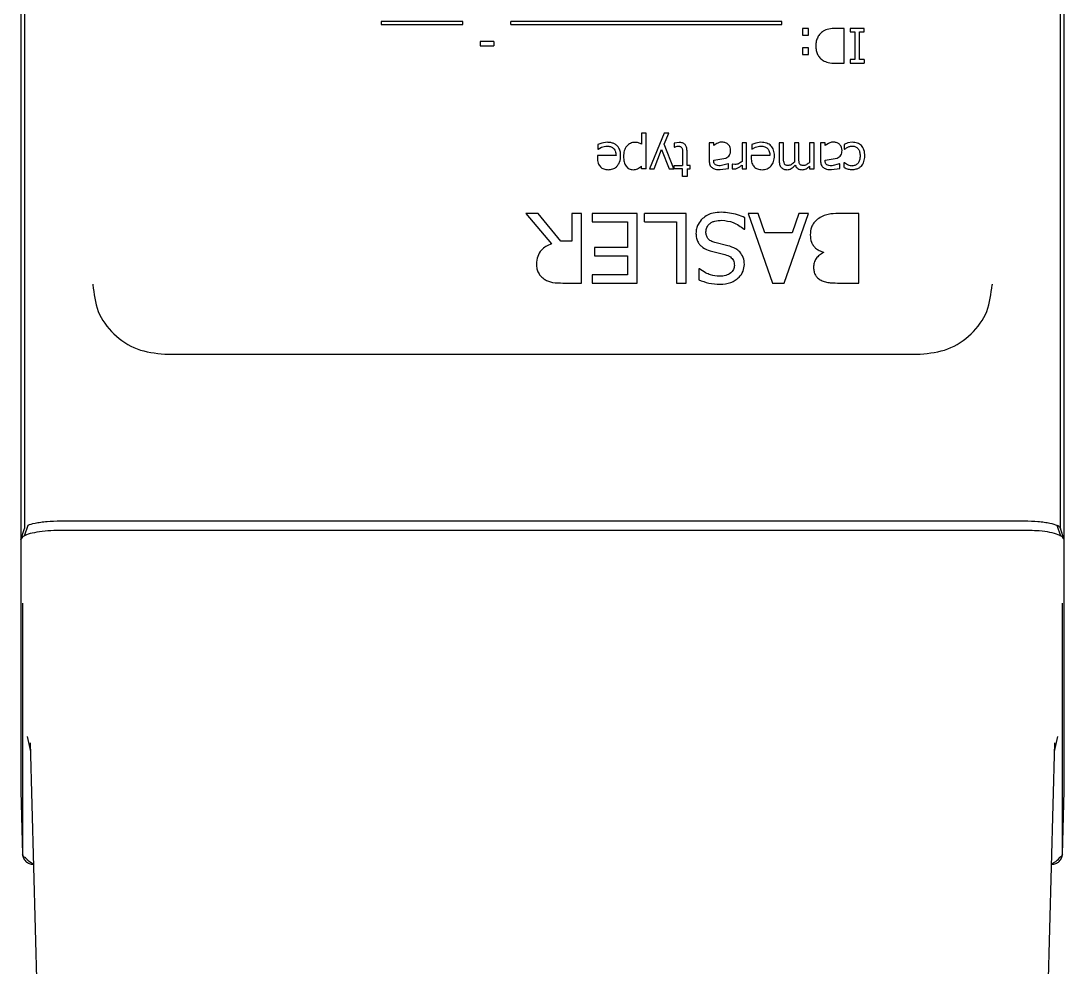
# Model space of a CAD drawing. Extents: x 500 to 100500, y -14500 to 21140.
# Drawn here: x 6582 to 6611, y -6134.01 to -6107.71 of the extents above; entities that cross this region are included whole.
import ezdxf

# ---------------------------------------------------------------- set-up
doc = ezdxf.new("R2010")
doc.units = 0
doc.layers.get('0').update_dxf_attribs({"linetype": 'CONTINUOUS'})
doc.layers.add('D', color=7, linetype='CONTINUOUS')

# ---------------------------------------------------------------- blocks, each defined once
blk = doc.blocks.new('KJG24hsdg')
at = {"color": 1, "linetype": 'Continuous', "lineweight": 25}
for p, q in [((-18064.819, -19332.689), (-18064.819, -19366.062)), ((-18036.019, -19366.062), (-18036.019, -19332.689)), ((-18064.919, -19338.937), (-18064.919, -19366.373)), ((-18035.919, -19366.372), (-18035.919, -19338.937)), ((-18054.905, -19351.965), (-18054.905, -19352.049)), ((-18052.633, -19351.965), (-18054.905, -19351.965)), ((-18052.633, -19352.049), (-18052.633, -19351.965)), ((-18051.295, -19352.049), (-18051.295, -19351.965)), ((-18043.77, -19351.965), (-18051.295, -19351.965)), ((-18043.77, -19352.049), (-18043.77, -19351.965)), ((-18054.905, -19352.049), (-18052.633, -19352.049)), ((-18051.295, -19352.049), (-18043.77, -19352.049)), ((-18043.028, -19352.159), (-18043.189, -19352.159)), ((-18043.189, -19352.159), (-18043.189, -19352.344)), ((-18043.028, -19352.344), (-18043.028, -19352.159)), ((-18042.034, -19352.159), (-18042.264, -19352.159)), ((-18042.034, -19353.125), (-18042.034, -19352.159)), ((-18041.482, -19352.159), (-18041.869, -19352.159)), ((-18041.869, -19352.159), (-18041.869, -19352.258)), ((-18041.869, -19352.258), (-18041.742, -19352.258)), ((-18041.742, -19352.258), (-18041.742, -19353.027)), ((-18041.609, -19353.027), (-18041.609, -19352.258)), ((-18041.609, -19352.258), (-18041.482, -19352.258)), ((-18041.482, -19352.258), (-18041.482, -19352.159)), ((-18051.775, -19352.523), (-18052.154, -19352.523)), ((-18052.154, -19352.523), (-18052.154, -19352.641)), ((-18051.775, -19352.523), (-18051.775, -19352.641)), ((-18043.189, -19352.344), (-18043.028, -19352.344)), ((-18052.154, -19352.641), (-18051.775, -19352.641)), ((-18043.028, -19352.7), (-18043.189, -19352.7)), ((-18043.189, -19352.7), (-18043.189, -19352.884)), ((-18043.028, -19352.884), (-18043.028, -19352.7)), ((-18043.189, -19352.884), (-18043.028, -19352.884)), ((-18042.261, -19353.125), (-18042.034, -19353.125)), ((-18041.742, -19353.027), (-18041.869, -19353.027)), ((-18041.869, -19353.027), (-18041.869, -19353.125)), ((-18041.869, -19353.125), (-18041.482, -19353.125)), ((-18041.482, -19353.027), (-18041.609, -19353.027)), ((-18041.482, -19353.027), (-18041.482, -19353.125)), ((-18047.539, -19355.073), (-18047.665, -19355.073)), ((-18047.665, -19355.073), (-18047.665, -19355.377)), ((-18047.539, -19356.065), (-18047.539, -19355.073)), ((-18047.039, -19355.073), (-18047.443, -19356.065)), ((-18047.039, -19355.375), (-18046.904, -19355.073)), ((-18046.904, -19355.073), (-18047.039, -19355.073)), ((-18048.766, -19355.344), (-18048.881, -19355.385)), ((-18048.881, -19355.385), (-18048.881, -19355.518)), ((-18048.873, -19355.518), (-18048.777, -19355.462)), ((-18048.624, -19355.324), (-18048.766, -19355.344)), ((-18046.766, -19356.065), (-18047.039, -19355.375)), ((-18046.62, -19355.326), (-18046.761, -19355.346)), ((-18046.761, -19355.346), (-18046.761, -19355.456)), ((-18046.761, -19355.456), (-18046.753, -19355.456)), ((-18045.66, -19355.34), (-18045.787, -19355.34)), ((-18045.787, -19355.34), (-18045.787, -19355.836)), ((-18045.66, -19355.417), (-18045.66, -19355.34)), ((-18045.569, -19355.355), (-18045.66, -19355.417)), ((-18044.746, -19355.34), (-18044.872, -19355.34)), ((-18044.872, -19355.34), (-18044.872, -19355.854)), ((-18044.746, -19356.065), (-18044.746, -19355.34)), ((-18044.49, -19355.344), (-18044.604, -19355.385)), ((-18044.604, -19355.385), (-18044.604, -19355.518)), ((-18044.597, -19355.518), (-18044.5, -19355.462)), ((-18044.348, -19355.324), (-18044.49, -19355.344)), ((-18043.718, -19355.34), (-18043.845, -19355.34)), ((-18043.845, -19355.34), (-18043.845, -19355.818)), ((-18043.718, -19355.76), (-18043.718, -19355.34)), ((-18043.419, -19355.34), (-18043.419, -19355.818)), ((-18043.293, -19355.34), (-18043.419, -19355.34)), ((-18043.293, -19355.76), (-18043.293, -19355.34)), ((-18042.868, -19355.34), (-18042.994, -19355.34)), ((-18042.994, -19355.34), (-18042.994, -19355.882)), ((-18042.868, -19356.065), (-18042.868, -19355.34)), ((-18042.564, -19355.34), (-18042.69, -19355.34)), ((-18042.69, -19355.34), (-18042.69, -19355.836)), ((-18042.564, -19355.417), (-18042.564, -19355.34)), ((-18042.472, -19355.355), (-18042.564, -19355.417)), ((-18041.932, -19355.342), (-18042.03, -19355.381)), ((-18042.03, -19355.381), (-18042.03, -19355.518)), ((-18041.809, -19355.324), (-18041.932, -19355.342)), ((-18048.375, -19355.69), (-18048.894, -19355.69)), ((-18048.894, -19355.69), (-18048.894, -19355.757)), ((-18048.881, -19355.518), (-18048.873, -19355.518)), ((-18047.312, -19356.065), (-18047.107, -19355.528)), ((-18047.107, -19355.528), (-18046.902, -19356.065)), ((-18046.528, -19355.619), (-18046.528, -19355.964)), ((-18046.402, -19355.964), (-18046.402, -19355.562)), ((-18044.099, -19355.69), (-18044.618, -19355.69)), ((-18044.618, -19355.69), (-18044.618, -19355.757)), ((-18044.604, -19355.518), (-18044.597, -19355.518)), ((-18042.03, -19355.518), (-18042.023, -19355.518)), ((-18047.665, -19356.065), (-18047.665, -19355.989)), ((-18046.761, -19355.964), (-18046.528, -19355.964)), ((-18046.761, -19356.065), (-18046.761, -19355.964)), ((-18046.317, -19355.964), (-18046.402, -19355.964)), ((-18046.317, -19356.065), (-18046.317, -19355.964)), ((-18045.66, -19355.817), (-18045.325, -19355.762)), ((-18045.66, -19355.84), (-18045.66, -19355.817)), ((-18045.479, -19356.082), (-18045.249, -19356.049)), ((-18045.257, -19355.925), (-18045.478, -19355.974)), ((-18045.249, -19355.925), (-18045.257, -19355.925)), ((-18045.249, -19356.049), (-18045.249, -19355.925)), ((-18045.137, -19355.934), (-18045.144, -19355.934)), ((-18045.144, -19355.934), (-18045.144, -19356.061)), ((-18045.069, -19355.94), (-18045.137, -19355.934)), ((-18044.872, -19355.957), (-18044.872, -19356.065)), ((-18043.419, -19355.818), (-18043.417, -19355.879)), ((-18042.994, -19355.985), (-18042.994, -19356.065)), ((-18042.564, -19355.817), (-18042.229, -19355.762)), ((-18042.564, -19355.84), (-18042.564, -19355.817)), ((-18042.382, -19356.082), (-18042.153, -19356.049)), ((-18042.16, -19355.925), (-18042.381, -19355.974)), ((-18042.153, -19355.925), (-18042.16, -19355.925)), ((-18042.153, -19356.049), (-18042.153, -19355.925)), ((-18042.03, -19356.026), (-18042.03, -19355.889)), ((-18042.03, -19355.889), (-18042.023, -19355.889)), ((-18042.023, -19355.889), (-18041.937, -19355.943)), ((-18047.539, -19356.065), (-18047.665, -19356.065)), ((-18047.443, -19356.065), (-18047.312, -19356.065)), ((-18046.902, -19356.065), (-18046.766, -19356.065)), ((-18046.528, -19356.065), (-18046.761, -19356.065)), ((-18046.528, -19356.273), (-18046.528, -19356.065)), ((-18046.402, -19356.273), (-18046.528, -19356.273)), ((-18046.402, -19356.065), (-18046.402, -19356.273)), ((-18046.402, -19356.065), (-18046.317, -19356.065)), ((-18045.144, -19356.061), (-18045.093, -19356.065)), ((-18044.872, -19356.065), (-18044.746, -19356.065)), ((-18042.994, -19356.065), (-18042.868, -19356.065)), ((-18050.538, -19357.303), (-18050.883, -19357.303)), ((-18050.883, -19357.303), (-18050.171, -19358.144)), ((-18049.906, -19358.072), (-18050.538, -19357.303)), ((-18049.335, -19357.303), (-18049.601, -19357.303)), ((-18049.601, -19357.303), (-18049.601, -19358.072)), ((-18049.335, -19359.235), (-18049.335, -19357.303)), ((-18047.792, -19357.303), (-18049.043, -19357.303)), ((-18049.043, -19357.303), (-18049.043, -19357.532)), ((-18047.792, -19359.235), (-18047.792, -19357.303)), ((-18047.583, -19357.532), (-18047.583, -19357.303)), ((-18046.424, -19357.303), (-18047.583, -19357.303)), ((-18046.424, -19359.235), (-18046.424, -19357.303)), ((-18044.794, -19357.742), (-18044.794, -19357.419)), ((-18044.423, -19357.303), (-18044.703, -19357.303)), ((-18044.703, -19357.303), (-18044.029, -19359.235)), ((-18044.241, -19357.843), (-18044.423, -19357.303)), ((-18043.701, -19359.235), (-18043.027, -19357.303)), ((-18043.296, -19357.303), (-18043.478, -19357.843)), ((-18043.027, -19357.303), (-18043.296, -19357.303)), ((-18041.622, -19357.303), (-18042.196, -19357.303)), ((-18041.622, -19359.235), (-18041.622, -19357.303)), ((-18049.043, -19357.532), (-18048.058, -19357.532)), ((-18048.058, -19357.532), (-18048.058, -19358.249)), ((-18047.583, -19357.532), (-18046.69, -19357.532)), ((-18046.69, -19357.532), (-18046.69, -19359.235)), ((-18044.813, -19357.742), (-18044.794, -19357.742)), ((-18049.601, -19358.072), (-18049.906, -19358.072)), ((-18043.478, -19357.843), (-18044.241, -19357.843)), ((-18048.058, -19358.249), (-18048.977, -19358.249)), ((-18048.977, -19358.249), (-18048.977, -19358.477)), ((-18045.757, -19358.341), (-18045.347, -19358.443)), ((-18045.269, -19358.197), (-18045.63, -19358.11)), ((-18048.977, -19358.477), (-18048.058, -19358.477)), ((-18048.058, -19358.477), (-18048.058, -19359.007)), ((-18042.604, -19358.377), (-18042.604, -19358.387)), ((-18046.056, -19358.837), (-18046.076, -19358.837)), ((-18046.076, -19358.837), (-18046.076, -19359.144)), ((-18049.851, -19359.235), (-18049.335, -19359.235)), ((-18048.058, -19359.007), (-18049.043, -19359.007)), ((-18049.043, -19359.007), (-18049.043, -19359.235)), ((-18049.043, -19359.235), (-18047.792, -19359.235)), ((-18046.69, -19359.235), (-18046.424, -19359.235)), ((-18044.029, -19359.235), (-18043.701, -19359.235)), ((-18042.152, -19359.235), (-18041.622, -19359.235)), ((-18062.919, -19359.27), (-18062.919, -19359.282)), ((-18037.919, -19359.27), (-18037.919, -19359.282)), ((-18060.919, -19361.214), (-18039.919, -19361.214)), ((-18063.819, -19365.846), (-18037.019, -19365.846)), ((-18064.919, -19366.373), (-18064.819, -19366.061)), ((-18064.73, -19365.973), (-18064.829, -19366.271)), ((-18036.919, -19366.115), (-18063.919, -19366.115)), ((-18036.011, -19366.271), (-18036.11, -19365.973)), ((-18035.919, -19366.373), (-18036.019, -19366.061)), ((-18064.919, -19366.373), (-18064.919, -19372.319)), ((-18036.019, -19366.271), (-18036.019, -19366.247)), ((-18035.919, -19372.319), (-18035.919, -19366.373)), ((-18064.872, -19368.132), (-18064.872, -19375.108)), ((-18035.967, -19375.108), (-18035.967, -19368.132)), ((-18064.746, -19371.842), (-18064.655, -19372.259)), ((-18036.184, -19372.259), (-18036.093, -19371.842)), ((-18064.661, -19372.019), (-18064.389, -19382.073)), ((-18036.45, -19382.073), (-18036.177, -19372.019)), ((-18064.919, -19372.319), (-18064.919, -19373.362)), ((-18035.919, -19373.362), (-18035.919, -19372.319)), ((-18064.919, -19373.362), (-18064.872, -19375.108)), ((-18035.967, -19375.108), (-18035.919, -19373.362))]:
    blk.add_line(p, q, dxfattribs=at)
for points, knots in [([(-18042.618, -19352.237), (-18042.647, -19352.259), (-18042.708, -19352.305), (-18042.771, -19352.403), (-18042.815, -19352.517), (-18042.82, -19352.599), (-18042.822, -19352.642)], [0, 0, 0, 0, 0.2304918, 0.4732315, 0.7280709, 1, 1, 1, 1]), ([(-18042.264, -19352.159), (-18042.332, -19352.159), (-18042.456, -19352.159), (-18042.567, -19352.213), (-18042.618, -19352.237)], [0, 0, 0, 0, 0.545287, 1, 1, 1, 1]), ([(-18042.822, -19352.642), (-18042.82, -19352.685), (-18042.816, -19352.767), (-18042.777, -19352.882), (-18042.712, -19352.979), (-18042.651, -19353.025), (-18042.62, -19353.049)], [0, 0, 0, 0, 0.275701, 0.523881, 0.759532, 1, 1, 1, 1]), ([(-18042.62, -19353.049), (-18042.575, -19353.07), (-18042.463, -19353.124), (-18042.337, -19353.125), (-18042.261, -19353.125)], [0, 0, 0, 0, 0.401146, 1, 1, 1, 1]), ([(-18048.777, -19355.462), (-18048.752, -19355.453), (-18048.702, -19355.434), (-18048.649, -19355.432), (-18048.623, -19355.43)], [0, 0, 0, 0, 0.501332, 1, 1, 1, 1]), ([(-18048.247, -19355.699), (-18048.249, -19355.655), (-18048.254, -19355.574), (-18048.298, -19355.472), (-18048.361, -19355.401), (-18048.436, -19355.355), (-18048.525, -19355.328), (-18048.59, -19355.325), (-18048.624, -19355.324)], [0, 0, 0, 0, 0.219072, 0.409424, 0.546987, 0.684506, 0.832632, 1, 1, 1, 1]), ([(-18048.623, -19355.43), (-18048.592, -19355.432), (-18048.534, -19355.436), (-18048.465, -19355.471), (-18048.421, -19355.516), (-18048.382, -19355.586), (-18048.378, -19355.647), (-18048.375, -19355.69)], [0, 0, 0, 0, 0.220613, 0.4172545, 0.5479271, 0.6835284, 1, 1, 1, 1]), ([(-18047.851, -19355.326), (-18047.873, -19355.327), (-18047.916, -19355.33), (-18047.978, -19355.351), (-18048.033, -19355.386), (-18048.098, -19355.45), (-18048.158, -19355.564), (-18048.164, -19355.667), (-18048.167, -19355.722)], [0, 0, 0, 0, 0.113927, 0.223194, 0.333799, 0.451534, 0.703838, 1, 1, 1, 1]), ([(-18047.665, -19355.377), (-18047.694, -19355.362), (-18047.752, -19355.332), (-18047.818, -19355.328), (-18047.851, -19355.326)], [0, 0, 0, 0, 0.490795, 1, 1, 1, 1]), ([(-18046.753, -19355.456), (-18046.736, -19355.449), (-18046.703, -19355.437), (-18046.668, -19355.434), (-18046.652, -19355.433)], [0, 0, 0, 0, 0.537497, 1, 1, 1, 1]), ([(-18046.652, -19355.433), (-18046.639, -19355.433), (-18046.616, -19355.434), (-18046.585, -19355.442), (-18046.56, -19355.456), (-18046.55, -19355.471), (-18046.546, -19355.478)], [0, 0, 0, 0, 0.310665, 0.569115, 0.790918, 1, 1, 1, 1]), ([(-18046.402, -19355.562), (-18046.404, -19355.527), (-18046.406, -19355.478), (-18046.431, -19355.419), (-18046.455, -19355.385), (-18046.487, -19355.358), (-18046.541, -19355.331), (-18046.588, -19355.328), (-18046.62, -19355.326)], [0, 0, 0, 0, 0.287464, 0.408542, 0.520402, 0.629248, 0.741785, 1, 1, 1, 1]), ([(-18045.416, -19355.32), (-18045.438, -19355.32), (-18045.492, -19355.32), (-18045.54, -19355.342), (-18045.569, -19355.355)], [0, 0, 0, 0, 0.417113, 1, 1, 1, 1]), ([(-18045.255, -19355.384), (-18045.278, -19355.365), (-18045.325, -19355.328), (-18045.386, -19355.323), (-18045.416, -19355.32)], [0, 0, 0, 0, 0.498803, 1, 1, 1, 1]), ([(-18045.189, -19355.55), (-18045.191, -19355.521), (-18045.196, -19355.476), (-18045.223, -19355.42), (-18045.245, -19355.396), (-18045.255, -19355.384)], [0, 0, 0, 0, 0.474089, 0.7437, 1, 1, 1, 1]), ([(-18044.5, -19355.462), (-18044.476, -19355.453), (-18044.426, -19355.434), (-18044.373, -19355.432), (-18044.347, -19355.43)], [0, 0, 0, 0, 0.501036, 1, 1, 1, 1]), ([(-18043.971, -19355.699), (-18043.974, -19355.644), (-18043.98, -19355.566), (-18044.024, -19355.475), (-18044.067, -19355.42), (-18044.122, -19355.376), (-18044.214, -19355.333), (-18044.293, -19355.327), (-18044.348, -19355.324)], [0, 0, 0, 0, 0.271302, 0.390679, 0.505624, 0.61881, 0.735527, 1, 1, 1, 1]), ([(-18044.347, -19355.43), (-18044.311, -19355.433), (-18044.259, -19355.437), (-18044.199, -19355.466), (-18044.163, -19355.496), (-18044.134, -19355.534), (-18044.104, -19355.598), (-18044.101, -19355.652), (-18044.099, -19355.69)], [0, 0, 0, 0, 0.253776, 0.368573, 0.482037, 0.596784, 0.718129, 1, 1, 1, 1]), ([(-18042.32, -19355.32), (-18042.342, -19355.32), (-18042.395, -19355.32), (-18042.444, -19355.342), (-18042.472, -19355.355)], [0, 0, 0, 0, 0.417113, 1, 1, 1, 1]), ([(-18042.159, -19355.384), (-18042.182, -19355.365), (-18042.229, -19355.328), (-18042.289, -19355.323), (-18042.32, -19355.32)], [0, 0, 0, 0, 0.498803, 1, 1, 1, 1]), ([(-18042.092, -19355.55), (-18042.095, -19355.521), (-18042.1, -19355.476), (-18042.127, -19355.42), (-18042.148, -19355.396), (-18042.159, -19355.384)], [0, 0, 0, 0, 0.474089, 0.7437, 1, 1, 1, 1]), ([(-18042.023, -19355.518), (-18042.001, -19355.501), (-18041.963, -19355.471), (-18041.89, -19355.438), (-18041.838, -19355.433), (-18041.807, -19355.43)], [0, 0, 0, 0, 0.356578, 0.609498, 1, 1, 1, 1]), ([(-18041.556, -19355.417), (-18041.573, -19355.403), (-18041.605, -19355.374), (-18041.689, -19355.333), (-18041.76, -19355.327), (-18041.809, -19355.324)], [0, 0, 0, 0, 0.2362965, 0.4747042, 1, 1, 1, 1]), ([(-18041.807, -19355.43), (-18041.791, -19355.431), (-18041.759, -19355.433), (-18041.716, -19355.447), (-18041.677, -19355.47), (-18041.634, -19355.513), (-18041.595, -19355.592), (-18041.592, -19355.662), (-18041.59, -19355.701)], [0, 0, 0, 0, 0.121228, 0.233638, 0.343225, 0.456434, 0.701798, 1, 1, 1, 1]), ([(-18041.459, -19355.701), (-18041.463, -19355.645), (-18041.468, -19355.565), (-18041.51, -19355.47), (-18041.541, -19355.434), (-18041.556, -19355.417)], [0, 0, 0, 0, 0.542508, 0.777167, 1, 1, 1, 1]), ([(-18048.894, -19355.757), (-18048.891, -19355.805), (-18048.887, -19355.875), (-18048.85, -19355.958), (-18048.824, -19355.989), (-18048.811, -19356.005)], [0, 0, 0, 0, 0.54223, 0.77712, 1, 1, 1, 1]), ([(-18048.594, -19356.085), (-18048.551, -19356.082), (-18048.466, -19356.075), (-18048.371, -19356.014), (-18048.31, -19355.944), (-18048.258, -19355.844), (-18048.251, -19355.758), (-18048.247, -19355.699)], [0, 0, 0, 0, 0.216268, 0.421794, 0.555321, 0.692054, 1, 1, 1, 1]), ([(-18048.167, -19355.722), (-18048.165, -19355.772), (-18048.16, -19355.865), (-18048.113, -19355.97), (-18048.059, -19356.031), (-18048.01, -19356.063), (-18047.955, -19356.082), (-18047.915, -19356.084), (-18047.894, -19356.085)], [0, 0, 0, 0, 0.297926, 0.549882, 0.663606, 0.771843, 0.881701, 1, 1, 1, 1]), ([(-18046.546, -19355.478), (-18046.542, -19355.487), (-18046.534, -19355.505), (-18046.527, -19355.552), (-18046.528, -19355.59), (-18046.528, -19355.619)], [0, 0, 0, 0, 0.20153, 0.407025, 1, 1, 1, 1]), ([(-18045.325, -19355.762), (-18045.305, -19355.751), (-18045.265, -19355.731), (-18045.22, -19355.681), (-18045.193, -19355.619), (-18045.19, -19355.574), (-18045.189, -19355.55)], [0, 0, 0, 0, 0.254643, 0.490524, 0.73148, 1, 1, 1, 1]), ([(-18044.618, -19355.757), (-18044.615, -19355.805), (-18044.61, -19355.875), (-18044.574, -19355.958), (-18044.547, -19355.989), (-18044.535, -19356.005)], [0, 0, 0, 0, 0.543058, 0.77772, 1, 1, 1, 1]), ([(-18044.317, -19356.085), (-18044.293, -19356.084), (-18044.245, -19356.082), (-18044.177, -19356.061), (-18044.116, -19356.028), (-18044.064, -19355.982), (-18044.022, -19355.925), (-18043.98, -19355.831), (-18043.974, -19355.753), (-18043.971, -19355.699)], [0, 0, 0, 0, 0.12429, 0.240985, 0.355457, 0.473379, 0.594058, 0.719085, 1, 1, 1, 1]), ([(-18043.697, -19355.919), (-18043.703, -19355.899), (-18043.719, -19355.847), (-18043.719, -19355.793), (-18043.718, -19355.76)], [0, 0, 0, 0, 0.378945, 1, 1, 1, 1]), ([(-18043.272, -19355.919), (-18043.278, -19355.899), (-18043.294, -19355.847), (-18043.293, -19355.793), (-18043.293, -19355.76)], [0, 0, 0, 0, 0.378945, 1, 1, 1, 1]), ([(-18042.229, -19355.762), (-18042.208, -19355.751), (-18042.168, -19355.731), (-18042.123, -19355.681), (-18042.096, -19355.619), (-18042.094, -19355.574), (-18042.092, -19355.55)], [0, 0, 0, 0, 0.254643, 0.490524, 0.73148, 1, 1, 1, 1]), ([(-18041.59, -19355.701), (-18041.592, -19355.74), (-18041.596, -19355.812), (-18041.635, -19355.892), (-18041.679, -19355.935), (-18041.717, -19355.958), (-18041.761, -19355.972), (-18041.791, -19355.974), (-18041.807, -19355.975)], [0, 0, 0, 0, 0.301154, 0.550594, 0.663603, 0.772109, 0.882274, 1, 1, 1, 1]), ([(-18041.556, -19355.983), (-18041.541, -19355.965), (-18041.511, -19355.928), (-18041.469, -19355.834), (-18041.463, -19355.755), (-18041.459, -19355.701)], [0, 0, 0, 0, 0.229012, 0.466181, 1, 1, 1, 1]), ([(-18048.811, -19356.005), (-18048.797, -19356.017), (-18048.77, -19356.042), (-18048.698, -19356.078), (-18048.636, -19356.082), (-18048.594, -19356.085)], [0, 0, 0, 0, 0.234936, 0.472623, 1, 1, 1, 1]), ([(-18047.894, -19356.085), (-18047.874, -19356.084), (-18047.834, -19356.082), (-18047.752, -19356.055), (-18047.701, -19356.016), (-18047.665, -19355.989)], [0, 0, 0, 0, 0.234133, 0.473048, 1, 1, 1, 1]), ([(-18045.787, -19355.836), (-18045.784, -19355.875), (-18045.779, -19355.931), (-18045.743, -19355.996), (-18045.717, -19356.017), (-18045.705, -19356.028)], [0, 0, 0, 0, 0.541662, 0.774105, 1, 1, 1, 1]), ([(-18045.705, -19356.028), (-18045.676, -19356.044), (-18045.607, -19356.082), (-18045.526, -19356.082), (-18045.479, -19356.082)], [0, 0, 0, 0, 0.4103972, 1, 1, 1, 1]), ([(-18045.609, -19355.95), (-18045.617, -19355.944), (-18045.633, -19355.932), (-18045.649, -19355.906), (-18045.659, -19355.875), (-18045.66, -19355.852), (-18045.66, -19355.84)], [0, 0, 0, 0, 0.227144, 0.457845, 0.710682, 1, 1, 1, 1]), ([(-18045.478, -19355.974), (-18045.504, -19355.974), (-18045.55, -19355.974), (-18045.592, -19355.957), (-18045.609, -19355.95)], [0, 0, 0, 0, 0.583319, 1, 1, 1, 1]), ([(-18045.093, -19356.065), (-18045.078, -19356.064), (-18045.048, -19356.062), (-18044.968, -19356.035), (-18044.914, -19355.991), (-18044.872, -19355.957)], [0, 0, 0, 0, 0.172819, 0.357173, 1, 1, 1, 1]), ([(-18044.872, -19355.854), (-18044.903, -19355.878), (-18044.946, -19355.913), (-18045.017, -19355.936), (-18045.052, -19355.939), (-18045.069, -19355.94)], [0, 0, 0, 0, 0.524431, 0.763652, 1, 1, 1, 1]), ([(-18044.535, -19356.005), (-18044.521, -19356.017), (-18044.493, -19356.042), (-18044.421, -19356.078), (-18044.36, -19356.082), (-18044.317, -19356.085)], [0, 0, 0, 0, 0.23472, 0.472334, 1, 1, 1, 1]), ([(-18043.845, -19355.818), (-18043.843, -19355.858), (-18043.839, -19355.916), (-18043.812, -19355.985), (-18043.792, -19356.011), (-18043.782, -19356.023)], [0, 0, 0, 0, 0.551373, 0.784392, 1, 1, 1, 1]), ([(-18043.782, -19356.023), (-18043.772, -19356.033), (-18043.753, -19356.052), (-18043.7, -19356.079), (-18043.655, -19356.083), (-18043.624, -19356.085)], [0, 0, 0, 0, 0.236655, 0.474194, 1, 1, 1, 1]), ([(-18043.592, -19355.969), (-18043.605, -19355.969), (-18043.628, -19355.968), (-18043.659, -19355.959), (-18043.683, -19355.942), (-18043.693, -19355.927), (-18043.697, -19355.919)], [0, 0, 0, 0, 0.307901, 0.555577, 0.771563, 1, 1, 1, 1]), ([(-18043.624, -19356.085), (-18043.604, -19356.084), (-18043.563, -19356.081), (-18043.479, -19356.043), (-18043.43, -19355.995), (-18043.395, -19355.96)], [0, 0, 0, 0, 0.226929, 0.454297, 1, 1, 1, 1]), ([(-18043.417, -19355.879), (-18043.446, -19355.904), (-18043.487, -19355.939), (-18043.549, -19355.965), (-18043.578, -19355.968), (-18043.592, -19355.969)], [0, 0, 0, 0, 0.569672, 0.797666, 1, 1, 1, 1]), ([(-18043.395, -19355.96), (-18043.386, -19355.979), (-18043.368, -19356.015), (-18043.322, -19356.057), (-18043.264, -19356.082), (-18043.222, -19356.084), (-18043.199, -19356.085)], [0, 0, 0, 0, 0.257308, 0.49267, 0.731983, 1, 1, 1, 1]), ([(-18043.167, -19355.969), (-18043.179, -19355.969), (-18043.203, -19355.968), (-18043.234, -19355.959), (-18043.258, -19355.942), (-18043.267, -19355.927), (-18043.272, -19355.919)], [0, 0, 0, 0, 0.307901, 0.555577, 0.771563, 1, 1, 1, 1]), ([(-18043.199, -19356.085), (-18043.18, -19356.084), (-18043.143, -19356.082), (-18043.069, -19356.052), (-18043.025, -19356.012), (-18042.994, -19355.985)], [0, 0, 0, 0, 0.238912, 0.472109, 1, 1, 1, 1]), ([(-18042.994, -19355.882), (-18043.023, -19355.906), (-18043.063, -19355.939), (-18043.125, -19355.966), (-18043.153, -19355.968), (-18043.167, -19355.969)], [0, 0, 0, 0, 0.571358, 0.799099, 1, 1, 1, 1]), ([(-18042.69, -19355.836), (-18042.687, -19355.875), (-18042.683, -19355.931), (-18042.647, -19355.996), (-18042.621, -19356.017), (-18042.608, -19356.028)], [0, 0, 0, 0, 0.541662, 0.774105, 1, 1, 1, 1]), ([(-18042.608, -19356.028), (-18042.58, -19356.044), (-18042.51, -19356.082), (-18042.43, -19356.082), (-18042.382, -19356.082)], [0, 0, 0, 0, 0.410397, 1, 1, 1, 1]), ([(-18042.513, -19355.95), (-18042.521, -19355.944), (-18042.536, -19355.932), (-18042.552, -19355.906), (-18042.562, -19355.875), (-18042.563, -19355.852), (-18042.564, -19355.84)], [0, 0, 0, 0, 0.227144, 0.457845, 0.710682, 1, 1, 1, 1]), ([(-18042.381, -19355.974), (-18042.408, -19355.974), (-18042.453, -19355.974), (-18042.495, -19355.957), (-18042.513, -19355.95)], [0, 0, 0, 0, 0.583319, 1, 1, 1, 1]), ([(-18042.03, -19356.026), (-18041.994, -19356.042), (-18041.923, -19356.073), (-18041.846, -19356.079), (-18041.809, -19356.081)], [0, 0, 0, 0, 0.519934, 1, 1, 1, 1]), ([(-18041.937, -19355.943), (-18041.915, -19355.952), (-18041.874, -19355.97), (-18041.828, -19355.973), (-18041.807, -19355.975)], [0, 0, 0, 0, 0.526452, 1, 1, 1, 1]), ([(-18041.809, -19356.081), (-18041.771, -19356.079), (-18041.705, -19356.073), (-18041.617, -19356.037), (-18041.576, -19356.001), (-18041.556, -19355.983)], [0, 0, 0, 0, 0.407725, 0.709971, 1, 1, 1, 1]), ([(-18045.972, -19357.444), (-18046.017, -19357.495), (-18046.091, -19357.579), (-18046.144, -19357.726), (-18046.151, -19357.812), (-18046.154, -19357.854)], [0, 0, 0, 0, 0.435401, 0.718814, 1, 1, 1, 1]), ([(-18045.45, -19357.269), (-18045.527, -19357.272), (-18045.659, -19357.277), (-18045.839, -19357.341), (-18045.927, -19357.41), (-18045.972, -19357.444)], [0, 0, 0, 0, 0.403522, 0.697589, 1, 1, 1, 1]), ([(-18045.877, -19357.814), (-18045.875, -19357.792), (-18045.873, -19357.749), (-18045.853, -19357.688), (-18045.821, -19357.634), (-18045.774, -19357.585), (-18045.711, -19357.543), (-18045.597, -19357.499), (-18045.499, -19357.494), (-18045.431, -19357.491)], [0, 0, 0, 0, 0.108499, 0.210804, 0.311613, 0.415826, 0.539333, 0.674528, 1, 1, 1, 1]), ([(-18044.794, -19357.419), (-18044.861, -19357.39), (-18045.068, -19357.299), (-18045.297, -19357.281), (-18045.45, -19357.269)], [0, 0, 0, 0, 0.32622, 1, 1, 1, 1]), ([(-18045.431, -19357.491), (-18045.325, -19357.504), (-18045.096, -19357.531), (-18044.912, -19357.668), (-18044.813, -19357.742)], [0, 0, 0, 0, 0.461092, 1, 1, 1, 1]), ([(-18042.771, -19357.46), (-18042.808, -19357.493), (-18042.878, -19357.558), (-18042.962, -19357.707), (-18042.972, -19357.824), (-18042.979, -19357.897)], [0, 0, 0, 0, 0.294573, 0.566115, 1, 1, 1, 1]), ([(-18042.196, -19357.303), (-18042.29, -19357.306), (-18042.439, -19357.309), (-18042.635, -19357.37), (-18042.725, -19357.43), (-18042.771, -19357.46)], [0, 0, 0, 0, 0.464039, 0.727295, 1, 1, 1, 1]), ([(-18046.154, -19357.854), (-18046.151, -19357.899), (-18046.146, -19357.985), (-18046.103, -19358.097), (-18046.041, -19358.183), (-18045.933, -19358.276), (-18045.829, -19358.315), (-18045.757, -19358.341)], [0, 0, 0, 0, 0.199946, 0.384971, 0.523552, 0.668211, 1, 1, 1, 1]), ([(-18045.63, -19358.11), (-18045.669, -19358.096), (-18045.742, -19358.072), (-18045.825, -19358.003), (-18045.87, -19357.912), (-18045.874, -19357.848), (-18045.877, -19357.814)], [0, 0, 0, 0, 0.290812, 0.534095, 0.751181, 1, 1, 1, 1]), ([(-18042.979, -19357.897), (-18042.972, -19357.967), (-18042.963, -19358.071), (-18042.896, -19358.191), (-18042.825, -19358.27), (-18042.727, -19358.338), (-18042.646, -19358.364), (-18042.604, -19358.377)], [0, 0, 0, 0, 0.323092, 0.472149, 0.621813, 0.802929, 1, 1, 1, 1]), ([(-18050.171, -19358.144), (-18050.224, -19358.167), (-18050.327, -19358.211), (-18050.464, -19358.328), (-18050.57, -19358.497), (-18050.581, -19358.638), (-18050.586, -19358.711)], [0, 0, 0, 0, 0.22398, 0.437346, 0.706977, 1, 1, 1, 1]), ([(-18044.938, -19358.368), (-18044.972, -19358.338), (-18045.067, -19358.256), (-18045.19, -19358.22), (-18045.269, -19358.197)], [0, 0, 0, 0, 0.3593863, 1, 1, 1, 1]), ([(-18044.808, -19358.717), (-18044.813, -19358.65), (-18044.822, -19358.521), (-18044.9, -19358.418), (-18044.938, -19358.368)], [0, 0, 0, 0, 0.519784, 1, 1, 1, 1]), ([(-18045.347, -19358.443), (-18045.294, -19358.46), (-18045.219, -19358.485), (-18045.145, -19358.553), (-18045.109, -19358.609), (-18045.089, -19358.674), (-18045.087, -19358.72), (-18045.086, -19358.744)], [0, 0, 0, 0, 0.369814, 0.528686, 0.681994, 0.831924, 1, 1, 1, 1]), ([(-18042.604, -19358.387), (-18042.645, -19358.409), (-18042.724, -19358.453), (-18042.814, -19358.552), (-18042.875, -19358.67), (-18042.881, -19358.756), (-18042.885, -19358.8)], [0, 0, 0, 0, 0.258127, 0.505612, 0.748303, 1, 1, 1, 1]), ([(-18050.586, -19358.711), (-18050.584, -19358.755), (-18050.58, -19358.839), (-18050.536, -19358.957), (-18050.463, -19359.059), (-18050.395, -19359.108), (-18050.359, -19359.133)], [0, 0, 0, 0, 0.267116, 0.504274, 0.746412, 1, 1, 1, 1]), ([(-18045.499, -19359.047), (-18045.584, -19359.04), (-18045.718, -19359.027), (-18045.906, -19358.947), (-18046.001, -19358.878), (-18046.056, -19358.837)], [0, 0, 0, 0, 0.417159, 0.656363, 1, 1, 1, 1]), ([(-18045.086, -19358.744), (-18045.087, -19358.764), (-18045.089, -19358.804), (-18045.109, -19358.862), (-18045.142, -19358.913), (-18045.208, -19358.976), (-18045.329, -19359.037), (-18045.439, -19359.044), (-18045.499, -19359.047)], [0, 0, 0, 0, 0.110347, 0.215225, 0.320082, 0.430372, 0.693627, 1, 1, 1, 1]), ([(-18045.481, -19359.27), (-18045.38, -19359.262), (-18045.231, -19359.25), (-18045.058, -19359.161), (-18044.935, -19359.062), (-18044.828, -19358.913), (-18044.815, -19358.782), (-18044.808, -19358.717)], [0, 0, 0, 0, 0.306726, 0.448553, 0.590959, 0.794686, 1, 1, 1, 1]), ([(-18042.885, -19358.8), (-18042.882, -19358.838), (-18042.878, -19358.911), (-18042.84, -19359.014), (-18042.774, -19359.1), (-18042.71, -19359.137), (-18042.677, -19359.157)], [0, 0, 0, 0, 0.265394, 0.507132, 0.742457, 1, 1, 1, 1]), ([(-18050.359, -19359.133), (-18050.324, -19359.153), (-18050.255, -19359.191), (-18050.083, -19359.233), (-18049.947, -19359.234), (-18049.851, -19359.235)], [0, 0, 0, 0, 0.230415, 0.453154, 1, 1, 1, 1]), ([(-18046.076, -19359.144), (-18045.984, -19359.181), (-18045.793, -19359.256), (-18045.587, -19359.265), (-18045.481, -19359.27)], [0, 0, 0, 0, 0.483806, 1, 1, 1, 1]), ([(-18042.677, -19359.157), (-18042.637, -19359.175), (-18042.556, -19359.212), (-18042.376, -19359.235), (-18042.242, -19359.235), (-18042.152, -19359.235)], [0, 0, 0, 0, 0.247704, 0.497066, 1, 1, 1, 1]), ([(-18064.722, -19365.97), (-18064.721, -19365.969), (-18064.682, -19365.945), (-18064.561, -19365.914), (-18064.374, -19365.881), (-18064.141, -19365.854), (-18063.947, -19365.849), (-18063.819, -19365.846)], [0, 0, 0, 0, 0.013092, 0.305152, 0.486398, 0.662872, 1, 1, 1, 1]), ([(-18037.019, -19365.846), (-18036.892, -19365.849), (-18036.698, -19365.854), (-18036.466, -19365.881), (-18036.275, -19365.914), (-18036.129, -19365.958), (-18036.036, -19366.011), (-18036.025, -19366.044), (-18036.019, -19366.061)], [0, 0, 0, 0, 0.242423, 0.369331, 0.499676, 0.709684, 0.844908, 1, 1, 1, 1]), ([(-18063.919, -19366.115), (-18064.03, -19366.118), (-18064.253, -19366.126), (-18064.553, -19366.172), (-18064.776, -19366.226), (-18064.9, -19366.303), (-18064.914, -19366.353), (-18064.919, -19366.373)], [0, 0, 0, 0, 0.2119, 0.426585, 0.639733, 0.852286, 1, 1, 1, 1]), ([(-18035.919, -19366.373), (-18035.931, -19366.346), (-18035.953, -19366.29), (-18036.121, -19366.215), (-18036.374, -19366.145), (-18036.654, -19366.118), (-18036.842, -19366.116), (-18036.919, -19366.115)], [0, 0, 0, 0, 0.211801, 0.426453, 0.639582, 0.852052, 1, 1, 1, 1]), ([(-18064.779, -19375.208), (-18064.795, -19375.202), (-18064.864, -19375.172), (-18064.869, -19375.136), (-18064.872, -19375.108)], [0, 0, 0, 0, 0.233187, 1, 1, 1, 1]), ([(-18035.967, -19375.108), (-18035.97, -19375.136), (-18035.975, -19375.172), (-18036.045, -19375.202), (-18036.061, -19375.209)], [0, 0, 0, 0, 0.762689, 1, 1, 1, 1]), ([(-18064.793, -19375.207), (-18064.75, -19375.255), (-18064.695, -19375.317), (-18064.592, -19375.364), (-18064.571, -19375.374)], [0, 0, 0, 0, 0.7895767, 1, 1, 1, 1]), ([(-18036.268, -19375.375), (-18036.246, -19375.365), (-18036.142, -19375.317), (-18036.088, -19375.256), (-18036.045, -19375.207)], [0, 0, 0, 0, 0.211831, 1, 1, 1, 1])]:
    blk.add_open_spline(points, degree=3, knots=knots, dxfattribs=at)
for points in [[(-18062.919, -19359.282), (-18062.889, -19359.536), (-18062.829, -19360.042), (-18062.367, -19360.68), (-18061.706, -19361.127), (-18061.182, -19361.185), (-18060.919, -19361.214)], [(-18039.919, -19361.214), (-18039.657, -19361.185), (-18039.133, -19361.127), (-18038.472, -19360.68), (-18038.01, -19360.042), (-18037.95, -19359.536), (-18037.919, -19359.282)], [(-18064.872, -19375.108), (-18064.867, -19375.145), (-18064.856, -19375.219), (-18064.786, -19375.313), (-18064.688, -19375.377), (-18064.611, -19375.386), (-18064.572, -19375.39)], [(-18036.267, -19375.39), (-18036.228, -19375.386), (-18036.151, -19375.377), (-18036.053, -19375.313), (-18035.983, -19375.219), (-18035.972, -19375.145), (-18035.967, -19375.108)]]:
    blk.add_open_spline(points, degree=3, dxfattribs=at)

msp = doc.modelspace()

# ---------------------------------------------------------------- block references
at = {"layer": 'D'}
msp.add_blockref('KJG24hsdg', (24646.917, 13244.235, -10.475), dxfattribs=at)

doc.saveas('drawing.dxf')
